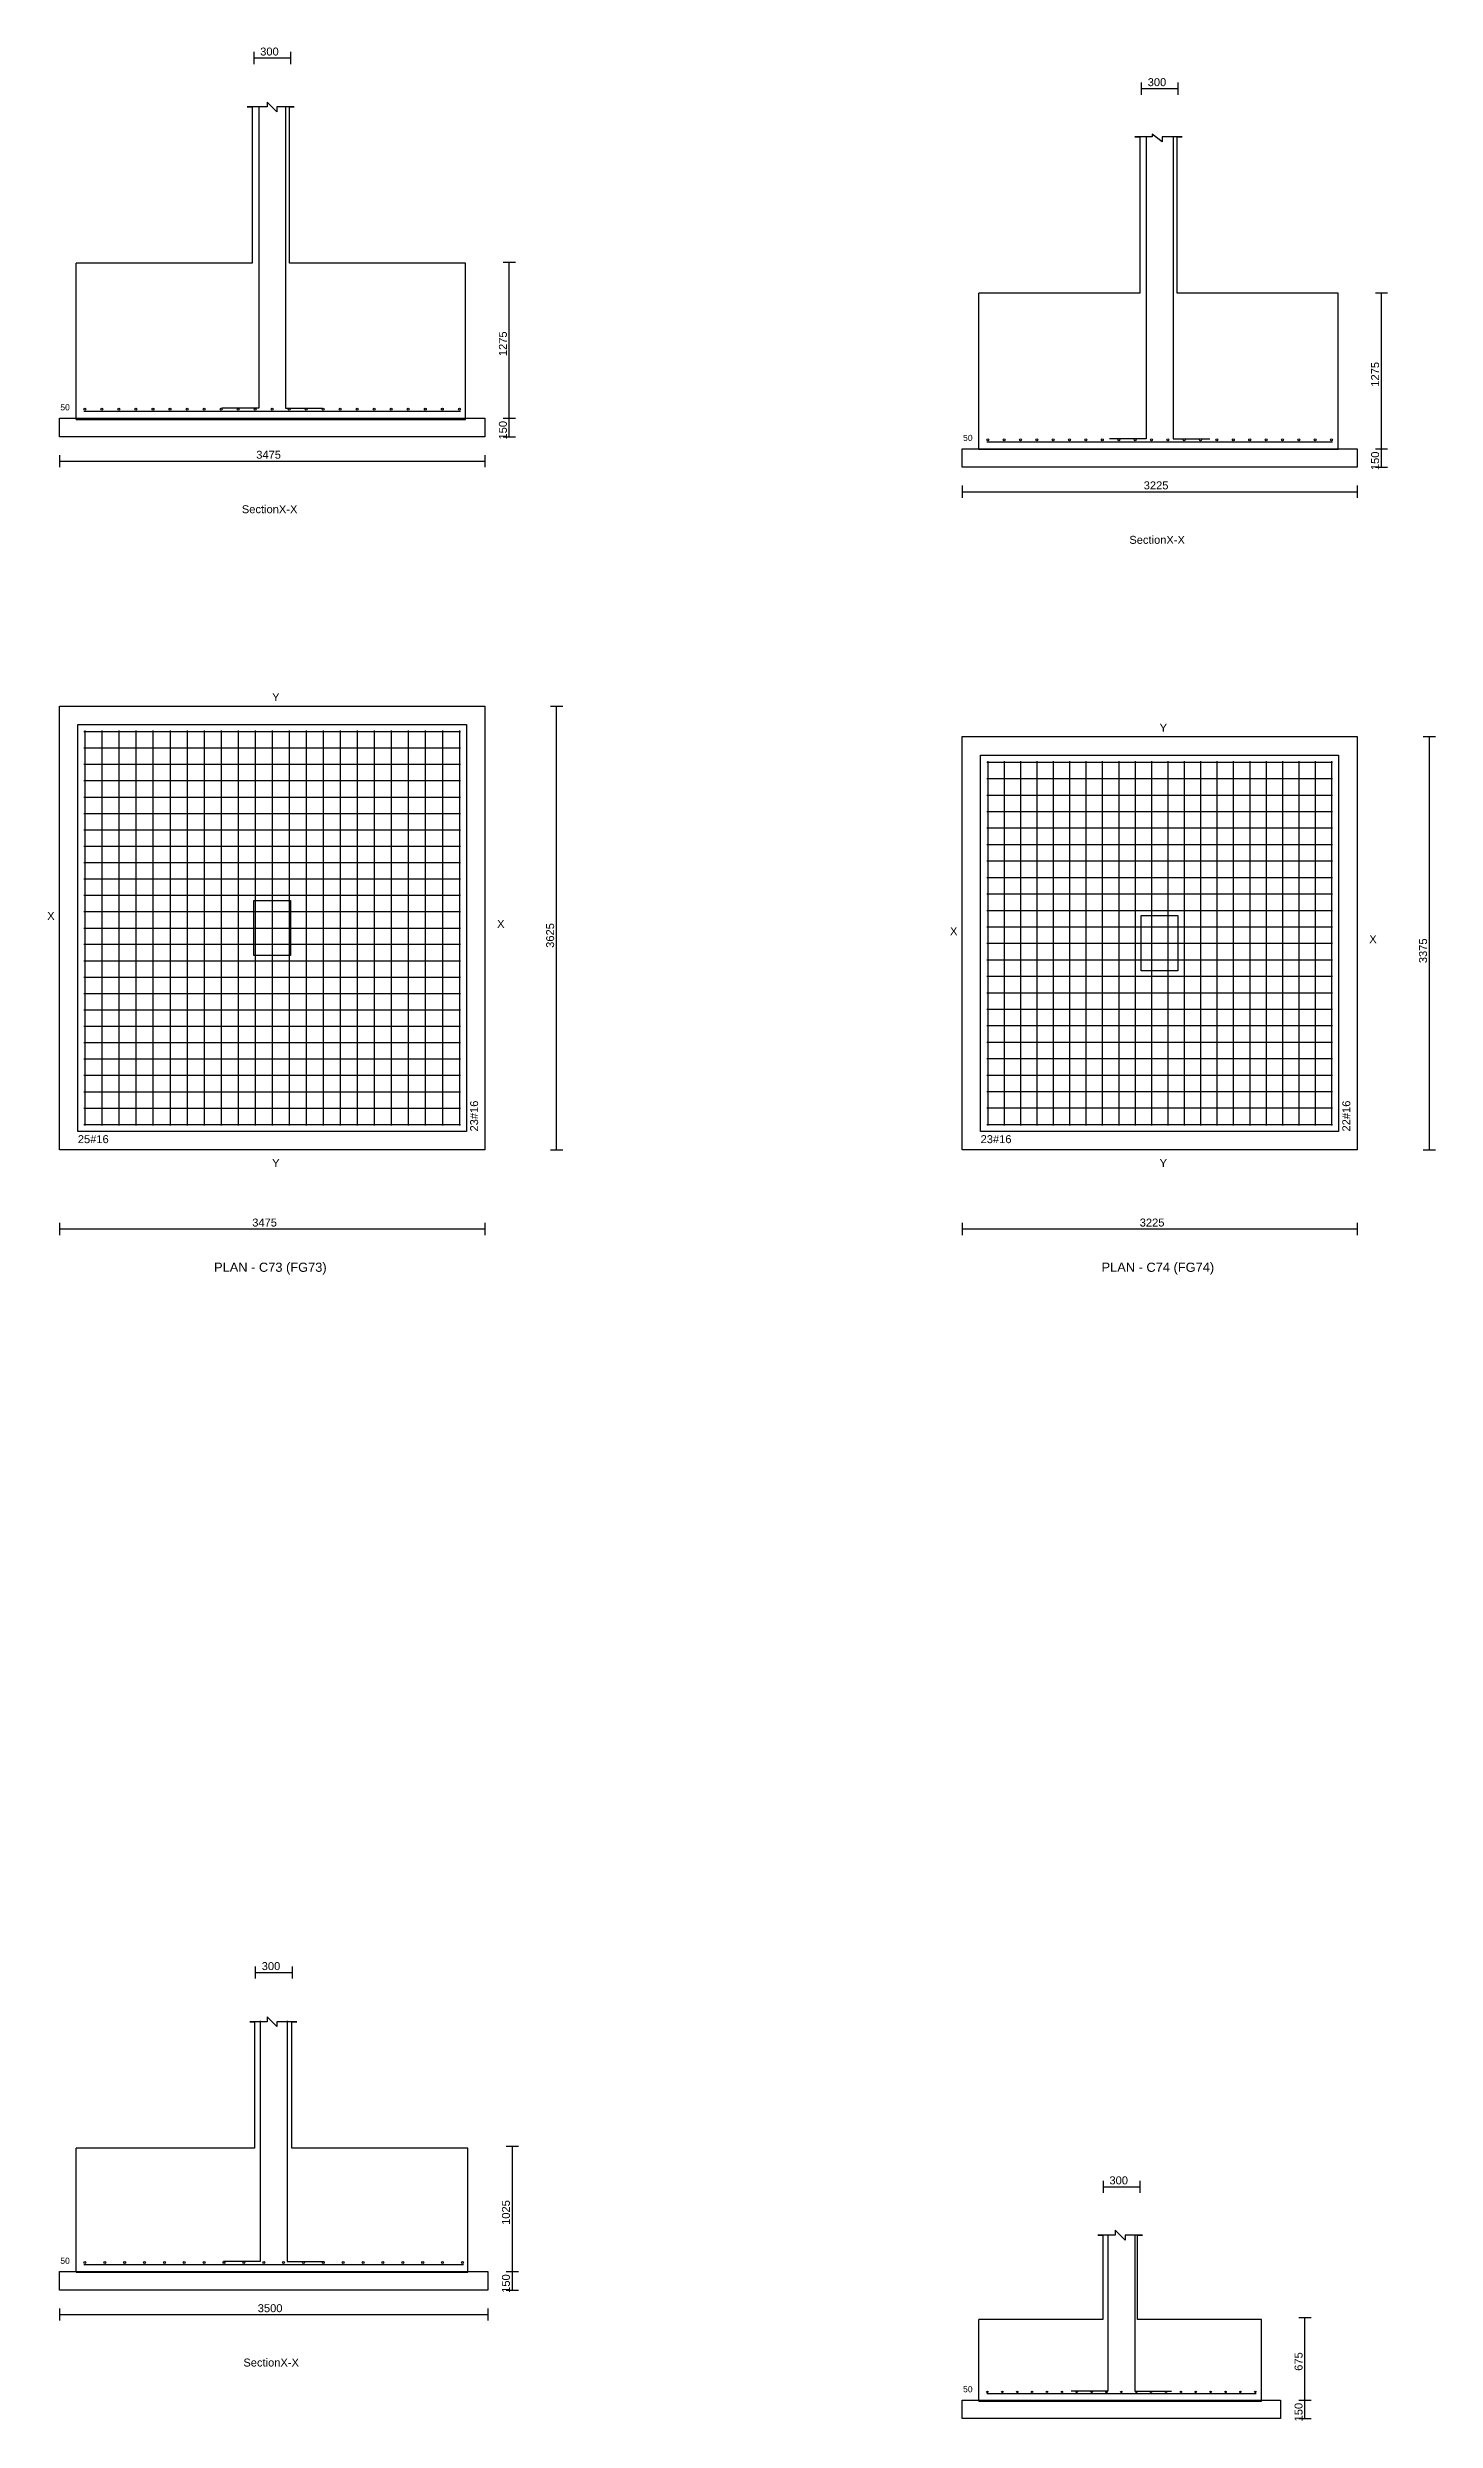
# Model space of a CAD drawing. Extents: x 0 to 27, y -1 to 285.
# Drawn here: x 0.25 to 11.59, y 265.6 to 284.98 of the extents above; entities that cross this region are included whole.
import ezdxf
from ezdxf.enums import TextEntityAlignment as Align

# ---------------------------------------------------------------- set-up
doc = ezdxf.new("R2010")
doc.units = 0
for name, color, linetype in [('Bottom_Cover', 7, 'CONTINUOUS'), ('Column_Bars', 4, 'CONTINUOUS'), ('Column_Dimension', 7, 'CONTINUOUS'), ('Columns', 4, 'CONTINUOUS'), ('dim_all', 7, 'CONTINUOUS'), ('Footing_Plan', 7, 'CONTINUOUS'), ('PCC', 2, 'CONTINUOUS'), ('PCC_Depth', 7, 'CONTINUOUS'), ('Pcc_Plan', 2, 'CONTINUOUS'), ('Plan', 7, 'CONTINUOUS'), ('Plan_Rf_Xdir', 1, 'CONTINUOUS'), ('Plan_Rf_Ydir', 3, 'CONTINUOUS'), ('Section', 2, 'CONTINUOUS'), ('SectionName', 3, 'CONTINUOUS'), ('Sectn_Rf_Xdir', 1, 'CONTINUOUS'), ('Sectn_Rf_Ydir', 3, 'CONTINUOUS'), ('Total_Depth', 7, 'CONTINUOUS'), ('X_Dimension', 7, 'CONTINUOUS')]:
    doc.layers.add(name, color=color, linetype=linetype)
doc.styles.add('STRUDS_Arial', font='ARIAL.TTF', dxfattribs={"height": 0.04})

msp = doc.modelspace()

# ---------------------------------------------------------------- linework, layer by layer
at = {"layer": 'Column_Bars'}
for p, q in [((1.9775, 284.5), (1.9775, 282.032)), ((2.1975, 284.5), (2.1975, 282.032)), ((9.2275, 284.25), (9.2275, 281.782)), ((9.4475, 284.25), (9.4475, 281.782)), ((1.9775, 282.032), (1.6775, 282.032)), ((2.1975, 282.032), (2.4975, 282.032)), ((9.2275, 281.782), (8.9275, 281.782)), ((9.4475, 281.782), (9.7475, 281.782)), ((1.99, 268.862), (1.99, 266.895)), ((2.21, 268.862), (2.21, 266.895)), ((8.915, 267.113), (8.915, 265.837)), ((9.135, 267.113), (9.135, 265.837)), ((1.99, 266.895), (1.69, 266.895)), ((2.21, 266.895), (2.51, 266.895)), ((8.915, 265.837), (8.615, 265.837)), ((9.135, 265.837), (9.435, 265.837))]:
    msp.add_line(p, q, dxfattribs=at)
at = {"layer": 'Columns'}
for p, q in [((1.9375, 277.563), (1.9375, 278.013)), ((1.9375, 278.013), (2.2375, 278.013)), ((2.2375, 278.013), (2.2375, 277.563)), ((9.1875, 277.438), (9.1875, 277.888)), ((9.1875, 277.888), (9.4875, 277.888)), ((9.4875, 277.888), (9.4875, 277.438)), ((2.2375, 277.563), (1.9375, 277.563)), ((9.4875, 277.438), (9.1875, 277.438))]:
    msp.add_line(p, q, dxfattribs=at)
at = {"layer": 'dim_all'}
for p, q in [((1.9375, 284.943), (1.9375, 284.843)), ((2.2375, 284.943), (2.2375, 284.843)), ((1.9375, 284.893), (2.2375, 284.893)), ((9.1875, 284.693), (9.1875, 284.593)), ((9.1875, 284.643), (9.4875, 284.643)), ((9.4875, 284.693), (9.4875, 284.593)), ((3.975, 283.225), (4.075, 283.225)), ((4.025, 281.95), (4.025, 283.225)), ((11.1, 282.975), (11.2, 282.975)), ((11.15, 281.7), (11.15, 282.975)), ((3.975, 281.95), (4.075, 281.95)), ((3.975, 281.95), (4.075, 281.95)), ((4.025, 281.8), (4.025, 281.95)), ((0.35, 281.65), (0.35, 281.55)), ((3.825, 281.65), (3.825, 281.55)), ((3.975, 281.8), (4.075, 281.8)), ((11.1, 281.7), (11.2, 281.7)), ((11.1, 281.7), (11.2, 281.7)), ((11.15, 281.55), (11.15, 281.7)), ((0.35, 281.6), (3.825, 281.6)), ((11.1, 281.55), (11.2, 281.55)), ((7.725, 281.4), (7.725, 281.3)), ((7.725, 281.35), (10.95, 281.35)), ((10.95, 281.4), (10.95, 281.3)), ((4.36093, 279.6), (4.46093, 279.6)), ((4.41093, 275.975), (4.41093, 279.6)), ((11.4915, 279.35), (11.5915, 279.35)), ((11.5415, 275.975), (11.5415, 279.35)), ((4.36093, 275.975), (4.46093, 275.975)), ((11.4915, 275.975), (11.5915, 275.975)), ((0.35, 275.379), (0.35, 275.279)), ((0.35, 275.329), (3.825, 275.329)), ((3.825, 275.379), (3.825, 275.279)), ((7.725, 275.379), (7.725, 275.279)), ((7.725, 275.329), (10.95, 275.329)), ((10.95, 275.379), (10.95, 275.279)), ((1.95, 269.306), (1.95, 269.206)), ((1.95, 269.256), (2.25, 269.256)), ((2.25, 269.306), (2.25, 269.206)), ((4, 267.837), (4.1, 267.837)), ((4.05, 266.813), (4.05, 267.837)), ((8.875, 267.556), (8.875, 267.456)), ((8.875, 267.506), (9.175, 267.506)), ((9.175, 267.556), (9.175, 267.456)), ((4, 266.813), (4.1, 266.813)), ((4, 266.813), (4.1, 266.813)), ((4.05, 266.663), (4.05, 266.813)), ((0.35, 266.513), (0.35, 266.413)), ((3.85, 266.513), (3.85, 266.413)), ((4, 266.663), (4.1, 266.663)), ((0.35, 266.462), (3.85, 266.462)), ((10.475, 266.438), (10.575, 266.438)), ((10.525, 265.763), (10.525, 266.438)), ((10.475, 265.763), (10.575, 265.763)), ((10.475, 265.763), (10.575, 265.763)), ((10.525, 265.613), (10.525, 265.763)), ((10.475, 265.613), (10.575, 265.613))]:
    msp.add_line(p, q, dxfattribs=at)
at = {"layer": 'Footing_Plan'}
for p, q in [((0.5, 276.125), (0.5, 279.45)), ((0.5, 279.45), (3.675, 279.45)), ((3.675, 279.45), (3.675, 276.125)), ((7.875, 276.125), (7.875, 279.2)), ((7.875, 279.2), (10.8, 279.2)), ((10.8, 279.2), (10.8, 276.125)), ((3.675, 276.125), (0.5, 276.125)), ((10.8, 276.125), (7.875, 276.125))]:
    msp.add_line(p, q, dxfattribs=at)
at = {"layer": 'PCC'}
for p, q in [((0.35, 281.8), (0.35, 281.95)), ((0.35, 281.95), (3.825, 281.95)), ((0.35, 281.8), (0.35, 281.95)), ((0.35, 281.95), (3.825, 281.95)), ((3.825, 281.95), (3.825, 281.8)), ((3.825, 281.95), (3.825, 281.8)), ((3.825, 281.8), (0.35, 281.8)), ((3.825, 281.8), (0.35, 281.8)), ((7.725, 281.55), (7.725, 281.7)), ((7.725, 281.7), (10.95, 281.7)), ((7.725, 281.55), (7.725, 281.7)), ((7.725, 281.7), (10.95, 281.7)), ((10.95, 281.7), (10.95, 281.55)), ((10.95, 281.7), (10.95, 281.55)), ((10.95, 281.55), (7.725, 281.55)), ((10.95, 281.55), (7.725, 281.55)), ((0.35, 266.663), (0.35, 266.813)), ((0.35, 266.813), (3.85, 266.813)), ((0.35, 266.663), (0.35, 266.813)), ((0.35, 266.813), (3.85, 266.813)), ((3.85, 266.813), (3.85, 266.663)), ((3.85, 266.813), (3.85, 266.663)), ((3.85, 266.663), (0.35, 266.663)), ((3.85, 266.663), (0.35, 266.663)), ((7.725, 265.613), (7.725, 265.763)), ((7.725, 265.763), (10.325, 265.763)), ((7.725, 265.613), (7.725, 265.763)), ((7.725, 265.763), (10.325, 265.763)), ((10.325, 265.763), (10.325, 265.613)), ((10.325, 265.763), (10.325, 265.613)), ((10.325, 265.613), (7.725, 265.613)), ((10.325, 265.613), (7.725, 265.613))]:
    msp.add_line(p, q, dxfattribs=at)
at = {"layer": 'Pcc_Plan'}
for p, q in [((0.35, 275.975), (0.35, 279.6)), ((0.35, 279.6), (3.825, 279.6)), ((3.825, 279.6), (3.825, 275.975)), ((7.725, 275.975), (7.725, 279.35)), ((7.725, 279.35), (10.95, 279.35)), ((10.95, 279.35), (10.95, 275.975)), ((3.825, 275.975), (0.35, 275.975)), ((10.95, 275.975), (7.725, 275.975))]:
    msp.add_line(p, q, dxfattribs=at)
at = {"layer": 'Plan_Rf_Xdir'}
for p, q in [((0.55, 279.392), (3.625, 279.392)), ((0.55, 279.258), (3.625, 279.258)), ((0.55, 279.124), (3.625, 279.124)), ((7.925, 279.142), (10.75, 279.142)), ((0.55, 278.991), (3.625, 278.991)), ((7.925, 279.007), (10.75, 279.007)), ((0.55, 278.857), (3.625, 278.857)), ((0.55, 278.723), (3.625, 278.723)), ((7.925, 278.873), (10.75, 278.873)), ((7.925, 278.738), (10.75, 278.738)), ((0.55, 278.59), (3.625, 278.59)), ((7.925, 278.604), (10.75, 278.604)), ((0.55, 278.456), (3.625, 278.456)), ((7.925, 278.469), (10.75, 278.469)), ((7.925, 278.335), (10.75, 278.335)), ((0.55, 278.322), (3.625, 278.322)), ((0.55, 278.188), (3.625, 278.188)), ((7.925, 278.2), (10.75, 278.2)), ((0.55, 278.055), (3.625, 278.055)), ((7.925, 278.066), (10.75, 278.066)), ((0.55, 277.921), (3.625, 277.921)), ((0.55, 277.787), (3.625, 277.787)), ((7.925, 277.931), (10.75, 277.931)), ((7.925, 277.797), (10.75, 277.797)), ((0.55, 277.654), (3.625, 277.654)), ((7.925, 277.662), (10.75, 277.662)), ((0.55, 277.52), (3.625, 277.52)), ((0.55, 277.386), (3.625, 277.386)), ((7.925, 277.528), (10.75, 277.528)), ((7.925, 277.393), (10.75, 277.393)), ((0.55, 277.253), (3.625, 277.253)), ((7.925, 277.259), (10.75, 277.259)), ((0.55, 277.119), (3.625, 277.119)), ((0.55, 276.985), (3.625, 276.985)), ((7.925, 277.124), (10.75, 277.124)), ((7.925, 276.99), (10.75, 276.99)), ((0.55, 276.852), (3.625, 276.852)), ((7.925, 276.855), (10.75, 276.855)), ((0.55, 276.718), (3.625, 276.718)), ((0.55, 276.584), (3.625, 276.584)), ((7.925, 276.721), (10.75, 276.721)), ((7.925, 276.586), (10.75, 276.586)), ((0.55, 276.45), (3.625, 276.45)), ((7.925, 276.452), (10.75, 276.452)), ((0.55, 276.317), (3.625, 276.317)), ((7.925, 276.318), (10.75, 276.318)), ((0.55, 276.183), (3.625, 276.183)), ((7.925, 276.183), (10.75, 276.183))]:
    msp.add_line(p, q, dxfattribs=at)
at = {"layer": 'Plan_Rf_Ydir'}
for p, q in [((0.558, 279.4), (0.558, 276.175)), ((0.69705, 279.4), (0.69705, 276.175)), ((0.83609, 279.4), (0.83609, 276.175)), ((0.97514, 279.4), (0.97514, 276.175)), ((1.11418, 279.4), (1.11418, 276.175)), ((1.25323, 279.4), (1.25323, 276.175)), ((1.39227, 279.4), (1.39227, 276.175)), ((1.53132, 279.4), (1.53132, 276.175)), ((1.67036, 279.4), (1.67036, 276.175)), ((1.80941, 279.4), (1.80941, 276.175)), ((1.94845, 279.4), (1.94845, 276.175)), ((2.0875, 279.4), (2.0875, 276.175)), ((2.22655, 279.4), (2.22655, 276.175)), ((2.36559, 279.4), (2.36559, 276.175)), ((2.50464, 279.4), (2.50464, 276.175)), ((2.64368, 279.4), (2.64368, 276.175)), ((2.78273, 279.4), (2.78273, 276.175)), ((2.92177, 279.4), (2.92177, 276.175)), ((3.06082, 279.4), (3.06082, 276.175)), ((3.19986, 279.4), (3.19986, 276.175)), ((3.33891, 279.4), (3.33891, 276.175)), ((3.47795, 279.4), (3.47795, 276.175)), ((3.617, 279.4), (3.617, 276.175)), ((7.933, 279.15), (7.933, 276.175)), ((8.06676, 279.15), (8.06676, 276.175)), ((8.20052, 279.15), (8.20052, 276.175)), ((8.33429, 279.15), (8.33429, 276.175)), ((8.46805, 279.15), (8.46805, 276.175)), ((8.60181, 279.15), (8.60181, 276.175)), ((8.73557, 279.15), (8.73557, 276.175)), ((8.86934, 279.15), (8.86934, 276.175)), ((9.0031, 279.15), (9.0031, 276.175)), ((9.13686, 279.15), (9.13686, 276.175)), ((9.27062, 279.15), (9.27062, 276.175)), ((9.40439, 279.15), (9.40439, 276.175)), ((9.53815, 279.15), (9.53815, 276.175)), ((9.67191, 279.15), (9.67191, 276.175)), ((9.80567, 279.15), (9.80567, 276.175)), ((9.93944, 279.15), (9.93944, 276.175)), ((10.0732, 279.15), (10.0732, 276.175)), ((10.207, 279.15), (10.207, 276.175)), ((10.3407, 279.15), (10.3407, 276.175)), ((10.4745, 279.15), (10.4745, 276.175)), ((10.6082, 279.15), (10.6082, 276.175)), ((10.742, 279.15), (10.742, 276.175))]:
    msp.add_line(p, q, dxfattribs=at)
at = {"layer": 'Section'}
for p, q in [((2.12701, 284.452), (2.04598, 284.533)), ((2.04598, 284.533), (2.04598, 284.493)), ((1.92444, 284.493), (1.88392, 284.493)), ((1.88392, 284.493), (1.92444, 284.493)), ((2.04598, 284.493), (1.92444, 284.493)), ((1.92444, 284.493), (1.92444, 283.216)), ((2.2283, 284.493), (2.12701, 284.493)), ((2.12701, 284.493), (2.12701, 284.452)), ((2.2283, 283.216), (2.2283, 284.493)), ((2.2283, 284.493), (2.26881, 284.493)), ((2.26881, 284.493), (2.2283, 284.493)), ((9.17653, 284.25), (9.13601, 284.25)), ((9.13601, 284.25), (9.17653, 284.25)), ((9.27781, 284.25), (9.17653, 284.25)), ((9.17653, 284.25), (9.17653, 282.973)), ((9.35884, 284.209), (9.27781, 284.27)), ((9.27781, 284.27), (9.27781, 284.25)), ((9.48039, 284.25), (9.35884, 284.25)), ((9.35884, 284.25), (9.35884, 284.209)), ((9.48039, 282.973), (9.48039, 284.25)), ((9.48039, 284.25), (9.5209, 284.25)), ((9.5209, 284.25), (9.48039, 284.25)), ((1.92444, 283.216), (0.48617, 283.216)), ((0.48617, 281.94), (0.48617, 283.216)), ((1.92444, 283.216), (1.92444, 283.216)), ((1.92444, 283.216), (1.92444, 283.216)), ((1.92444, 283.216), (1.92444, 283.216)), ((3.66656, 283.216), (2.2283, 283.216)), ((2.2283, 283.216), (2.2283, 283.216)), ((2.2283, 283.216), (2.2283, 283.216)), ((2.2283, 283.216), (2.2283, 283.216)), ((3.66656, 281.94), (3.66656, 283.216)), ((9.17653, 282.973), (7.85981, 282.973)), ((7.85981, 281.697), (7.85981, 282.973)), ((9.17653, 282.973), (9.17653, 282.973)), ((9.17653, 282.973), (9.17653, 282.973)), ((9.17653, 282.973), (9.17653, 282.973)), ((10.7971, 282.973), (9.48039, 282.973)), ((9.48039, 282.973), (9.48039, 282.973)), ((9.48039, 282.973), (9.48039, 282.973)), ((9.48039, 282.973), (9.48039, 282.973)), ((10.7971, 281.697), (10.7971, 282.973)), ((0.48617, 281.94), (3.66656, 281.94)), ((7.85981, 281.697), (10.7971, 281.697)), ((1.94469, 268.854), (1.90418, 268.854)), ((1.90418, 268.854), (1.94469, 268.854)), ((2.04598, 268.854), (1.94469, 268.854)), ((1.94469, 268.854), (1.94469, 267.821)), ((2.12701, 268.814), (2.04598, 268.895)), ((2.04598, 268.895), (2.04598, 268.854)), ((2.24855, 268.854), (2.12701, 268.854)), ((2.12701, 268.854), (2.12701, 268.814)), ((2.24855, 267.821), (2.24855, 268.854)), ((2.24855, 268.854), (2.28907, 268.854)), ((2.28907, 268.854), (2.24855, 268.854)), ((1.94469, 267.821), (0.48617, 267.821)), ((0.48617, 266.808), (0.48617, 267.821)), ((1.94469, 267.821), (1.94469, 267.821)), ((1.94469, 267.821), (1.94469, 267.821)), ((1.94469, 267.821), (1.94469, 267.821)), ((3.68682, 267.821), (2.24855, 267.821)), ((2.24855, 267.821), (2.24855, 267.821)), ((2.24855, 267.821), (2.24855, 267.821)), ((2.24855, 267.821), (2.24855, 267.821)), ((3.68682, 266.808), (3.68682, 267.821)), ((8.87267, 267.112), (8.83215, 267.112)), ((8.83215, 267.112), (8.87267, 267.112)), ((8.97396, 267.112), (8.87267, 267.112)), ((8.87267, 267.112), (8.87267, 266.423)), ((9.05498, 267.071), (8.97396, 267.152)), ((8.97396, 267.152), (8.97396, 267.112)), ((9.15627, 267.112), (9.05498, 267.112)), ((9.05498, 267.112), (9.05498, 267.071)), ((9.15627, 266.423), (9.15627, 267.112)), ((9.15627, 267.112), (9.19678, 267.112)), ((9.19678, 267.112), (9.15627, 267.112)), ((0.48617, 266.808), (3.68682, 266.808)), ((8.87267, 266.423), (7.85981, 266.423)), ((7.85981, 265.755), (7.85981, 266.423)), ((8.87267, 266.423), (8.87267, 266.423)), ((8.87267, 266.423), (8.87267, 266.423)), ((8.87267, 266.423), (8.87267, 266.423)), ((10.1691, 266.423), (9.15627, 266.423)), ((9.15627, 266.423), (9.15627, 266.423)), ((9.15627, 266.423), (9.15627, 266.423)), ((9.15627, 266.423), (9.15627, 266.423)), ((10.1691, 265.755), (10.1691, 266.423)), ((7.85981, 265.755), (10.1691, 265.755))]:
    msp.add_line(p, q, dxfattribs=at)
at = {"layer": 'Sectn_Rf_Xdir'}
for p, q in [((0.55, 282.008), (3.625, 282.008)), ((7.925, 281.758), (10.75, 281.758)), ((0.55, 266.871), (3.65, 266.871)), ((7.925, 265.819), (10.125, 265.819))]:
    msp.add_line(p, q, dxfattribs=at)
at = {"layer": 'Sectn_Rf_Ydir'}
for centre, radius in [((0.558, 282.024), 0.008), ((0.69705, 282.024), 0.008), ((0.83609, 282.024), 0.008), ((0.97514, 282.024), 0.008), ((1.11418, 282.024), 0.008), ((1.25323, 282.024), 0.008), ((1.39227, 282.024), 0.008), ((1.53132, 282.024), 0.008), ((1.67036, 282.024), 0.008), ((1.80941, 282.024), 0.008), ((1.94845, 282.024), 0.008), ((2.0875, 282.024), 0.008), ((2.22655, 282.024), 0.008), ((2.36559, 282.024), 0.008), ((2.50464, 282.024), 0.008), ((2.64368, 282.024), 0.008), ((2.78273, 282.024), 0.008), ((2.92177, 282.024), 0.008), ((3.06082, 282.024), 0.008), ((3.19986, 282.024), 0.008), ((3.33891, 282.024), 0.008), ((3.47795, 282.024), 0.008), ((3.617, 282.024), 0.008), ((7.933, 281.774), 0.008), ((8.06676, 281.774), 0.008), ((8.20053, 281.774), 0.008), ((8.33429, 281.774), 0.008), ((8.46805, 281.774), 0.008), ((8.60181, 281.774), 0.008), ((8.73557, 281.774), 0.008), ((8.86934, 281.774), 0.008), ((9.0031, 281.774), 0.008), ((9.13686, 281.774), 0.008), ((9.27062, 281.774), 0.008), ((9.40439, 281.774), 0.008), ((9.53815, 281.774), 0.008), ((9.67191, 281.774), 0.008), ((9.80567, 281.774), 0.008), ((9.93944, 281.774), 0.008), ((10.0732, 281.774), 0.008), ((10.207, 281.774), 0.008), ((10.3407, 281.774), 0.008), ((10.4745, 281.774), 0.008), ((10.6082, 281.774), 0.008), ((10.742, 281.774), 0.008), ((0.558, 266.887), 0.008), ((0.72032, 266.887), 0.008), ((0.88263, 266.887), 0.008), ((1.04495, 266.887), 0.008), ((1.20726, 266.887), 0.008), ((1.36958, 266.887), 0.008), ((1.53189, 266.887), 0.008), ((1.69421, 266.887), 0.008), ((1.85653, 266.887), 0.008), ((2.01884, 266.887), 0.008), ((2.18116, 266.887), 0.008), ((2.34347, 266.887), 0.008), ((2.50579, 266.887), 0.008), ((2.66811, 266.887), 0.008), ((2.83042, 266.887), 0.008), ((2.99274, 266.887), 0.008), ((3.15505, 266.887), 0.008), ((3.31737, 266.887), 0.008), ((3.47968, 266.887), 0.008), ((3.642, 266.887), 0.008), ((7.931, 265.831), 0.006), ((8.05256, 265.831), 0.006), ((8.17411, 265.831), 0.006), ((8.29567, 265.831), 0.006), ((8.41722, 265.831), 0.006), ((8.53878, 265.831), 0.006), ((8.66033, 265.831), 0.006), ((8.78189, 265.831), 0.006), ((8.90344, 265.831), 0.006), ((9.025, 265.831), 0.006), ((9.14655, 265.831), 0.006), ((9.26811, 265.831), 0.006), ((9.38966, 265.831), 0.006), ((9.51122, 265.831), 0.006), ((9.63277, 265.831), 0.006), ((9.75433, 265.831), 0.006), ((9.87589, 265.831), 0.006), ((9.99744, 265.831), 0.006), ((10.119, 265.831), 0.006)]:
    msp.add_circle(centre, radius, dxfattribs=at)

# ---------------------------------------------------------------- texts
at = {"layer": 'Bottom_Cover', "style": 'STRUDS_Arial'}
for p in [(0.3571, 282.015), (7.7321, 281.765), (0.3571, 266.877), (7.7321, 265.828)]:
    msp.add_text('50', height=0.05, dxfattribs=at).set_placement(p)
at = {"layer": 'Column_Dimension', "style": 'STRUDS_Arial'}
for p in [(1.99, 284.913), (9.24, 284.663), (2.0025, 269.276), (8.9275, 267.526)]:
    msp.add_text('300', height=0.065, dxfattribs=at).set_placement(p)
at = {"layer": 'dim_all', "style": 'STRUDS_Arial'}
for s, p in [('3625 ', (4.39093, 277.625)), ('3375 ', (11.5215, 277.5))]:
    msp.add_text(s, height=0.065, rotation=90, dxfattribs=at).set_placement(p)
for s, p in [('3475 ', (1.925, 275.349)), ('3225 ', (9.175, 275.349))]:
    msp.add_text(s, height=0.065, dxfattribs=at).set_placement(p)
at = {"layer": 'PCC_Depth', "style": 'STRUDS_Arial'}
for p in [(4.005, 281.777), (11.13, 281.527), (4.03, 266.64), (10.505, 265.59)]:
    msp.add_text('150', height=0.065, rotation=90, dxfattribs=at).set_placement(p)
at = {"layer": 'Plan', "style": 'STRUDS_Arial'}
for s, p in [('PLAN - C73 (FG73) ', (2.0875, 274.979)), ('PLAN - C74 (FG74) ', (9.3375, 274.979))]:
    msp.add_text(s, height=0.075, dxfattribs=at).set_placement(p, align=Align.CENTER)
at = {"layer": 'Plan_Rf_Xdir', "style": 'STRUDS_Arial'}
for s, p in [('25#16', (0.5, 276.03)), ('23#16', (7.875, 276.03))]:
    msp.add_text(s, height=0.065, dxfattribs=at).set_placement(p)
at = {"layer": 'Plan_Rf_Ydir', "style": 'STRUDS_Arial'}
for s, p in [('23#16', (3.77, 276.125)), ('22#16', (10.895, 276.125))]:
    msp.add_text(s, height=0.065, rotation=90, dxfattribs=at).set_placement(p)
at = {"layer": 'Section', "style": 'STRUDS_Arial'}
for p in [(1.84, 281.175), (9.09, 280.925), (1.8525, 266.038)]:
    msp.add_text('SectionX-X', height=0.065, dxfattribs=at).set_placement(p)
at = {"layer": 'SectionName', "style": 'STRUDS_Arial'}
for s, p in [('Y', (2.0875, 279.64)), ('Y', (9.3375, 279.39)), ('X', (0.25, 277.853)), ('X', (3.925, 277.788)), ('X', (7.625, 277.728)), ('X', (11.05, 277.663)), ('Y', (2.0875, 275.835)), ('Y', (9.3375, 275.835))]:
    msp.add_text(s, height=0.065, dxfattribs=at).set_placement(p)
at = {"layer": 'Total_Depth', "style": 'STRUDS_Arial'}
for s, p in [('1275', (4.005, 282.458)), ('1275', (11.13, 282.208)), ('1025', (4.03, 267.195)), ('675', (10.505, 266.003))]:
    msp.add_text(s, height=0.065, rotation=90, dxfattribs=at).set_placement(p)
at = {"layer": 'X_Dimension', "style": 'STRUDS_Arial'}
for s, p in [('3475', (1.9575, 281.62)), ('3225', (9.2075, 281.37)), ('3500', (1.97, 266.482))]:
    msp.add_text(s, height=0.065, dxfattribs=at).set_placement(p)

doc.saveas('drawing.dxf')
